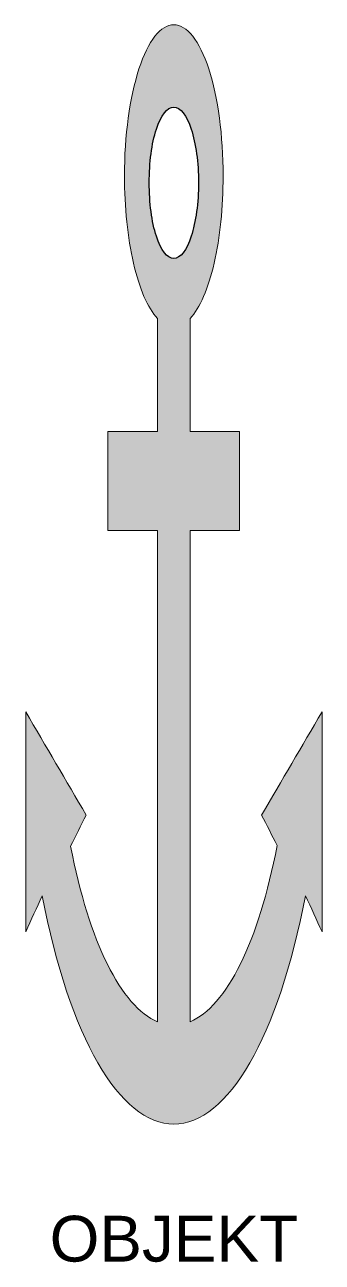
# Model space of a CAD drawing. Header units: metres. Extents: x -0.82 to 0.81, y -0.75 to 6.
import ezdxf
from ezdxf.enums import TextEntityAlignment as Align

# ---------------------------------------------------------------- set-up
doc = ezdxf.new("R2010")
doc.units = ezdxf.units.M
doc.layers.get('Defpoints').update_dxf_attribs({"color": 140, "lineweight": 5})
doc.styles.get("Standard").update_dxf_attribs({"font": 'arial.ttf'})

msp = doc.modelspace()

# ---------------------------------------------------------------- hatches: boundary and pattern name
at = {"lineweight": 0}
h = msp.add_hatch(color=0, dxfattribs=at)
h.dxf.hatch_style = 1
edge = h.paths.add_edge_path()
edge.add_spline(control_points=[(0.4798628051068761, 1.68666228337193), (0.5080796684071345, 1.631286723974998), (0.5362965317075634, 1.575911164578073), (0.5645133950079924, 1.520535605181148)], knot_values=[3, 3, 3, 3, 4, 4, 4, 4], weights=[1, 1, 1, 1], degree=3, periodic=0)
edge.add_spline(control_points=[(0.5645133950079924, 1.520535605181148), (0.4639908437491442, 0.9967603513131635), (0.2883409428913808, 0.6412279689595728), (0.0883540075774647, 0.5586938016438161), (0.0883540075774647, 0.5586938016438161), (0.0883540075774647, 0.5586938016438161), (0.0883540075774647, 0.5586938016438161), (0.08870671822180043, 1.452109840123054), (0.08905942886607932, 2.345525878602295), (0.0894121395103582, 3.238941917081537)], knot_values=[4, 4, 4, 4, 5, 5, 5, 6, 6, 6, 7, 7, 7, 7], weights=[1, 1, 1, 1, 1, 1, 1, 1, 1, 1], degree=3, periodic=0)
edge.add_spline(control_points=[(0.0894121395103582, 3.238941917081537), (0.1793533538049417, 3.238941917081544), (0.269294568099582, 3.238941917081544), (0.3592357823942223, 3.238941917081544)], knot_values=[7, 7, 7, 7, 8, 8, 8, 8], weights=[1, 1, 1, 1], degree=3, periodic=0)
edge.add_spline(control_points=[(0.3592357823942223, 3.238941917081544), (0.3592357823942223, 3.419177050436577), (0.3592357823942223, 3.59941218379161), (0.3592357823942223, 3.779647317146644)], knot_values=[8, 8, 8, 8, 9, 9, 9, 9], weights=[1, 1, 1, 1], degree=3, periodic=0)
edge.add_spline(control_points=[(0.3592357823942223, 3.779647317146644), (0.269294568099582, 3.779647317146644), (0.1793533538049417, 3.779647317146644), (0.08941213951030136, 3.779647317146644)], knot_values=[9, 9, 9, 9, 10, 10, 10, 10], weights=[1, 1, 1, 1], degree=3, periodic=0)
edge.add_spline(control_points=[(0.08941213951030136, 3.779647317146644), (0.0894121395103582, 3.985277622769257), (0.0894121395103582, 4.190907928391873), (0.0894121395103582, 4.396538234014489)], knot_values=[10, 10, 10, 10, 11, 11, 11, 11], weights=[1, 1, 1, 1], degree=3, periodic=0)
edge.add_spline(control_points=[(0.0894121395103582, 4.396538234014489), (0.1423187361542944, 4.452619226457028), (0.187818409267976, 4.558432419744822), (0.2206204991872198, 4.698105834884711)], knot_values=[11, 11, 11, 11, 12, 12, 12, 12], weights=[1, 1, 1, 1], degree=3, periodic=0)
edge.add_spline(control_points=[(0.2206204991872198, 4.698105834884711), (0.2523644571735701, 4.836721100456192), (0.269294568099582, 5.002847849189092), (0.269294568099582, 5.174265169408724)], knot_values=[12, 12, 12, 12, 13, 13, 13, 13], weights=[1, 1, 1, 1], degree=3, periodic=0)
edge.add_spline(control_points=[(0.269294568099582, 5.174265169408724), (0.269294568099582, 5.392240365217116), (0.2407250059119121, 5.602808672766425), (0.1909928050665997, 5.757295970237667)], knot_values=[13, 13, 13, 13, 14, 14, 14, 14], weights=[1, 1, 1, 1], degree=3, periodic=0)
edge.add_spline(control_points=[(0.1909928050665997, 5.757295970237667), (0.1402024722885074, 5.911783126624659), (0.07142389665145288, 5.998549909849583), (-0.000529074784282102, 5.998549909849583)], knot_values=[14, 14, 14, 14, 15, 15, 15, 15], weights=[1, 1, 1, 1], degree=3, periodic=0)
edge.add_spline(control_points=[(-0.000529074784282102, 5.998549909849583), (-0.07142391428706674, 5.998549909849583), (-0.1402024899241781, 5.911783126624659), (-0.1909928227023272, 5.757295970237667)], knot_values=[15, 15, 15, 15, 16, 16, 16, 16], weights=[1, 1, 1, 1], degree=3, periodic=0)
edge.add_spline(control_points=[(-0.1909928227023272, 5.757295970237667), (-0.2417831731159765, 5.602808672766425), (-0.270352717668203, 5.392240365217116), (-0.270352717668203, 5.174265169408724)], knot_values=[16, 16, 16, 16, 17, 17, 17, 17], weights=[1, 1, 1, 1], degree=3, periodic=0)
edge.add_spline(control_points=[(-0.270352717668203, 5.174265169408724), (-0.270352717668203, 5.002847849189092), (-0.2534226243776345, 4.836721100456192), (-0.2206205168228905, 4.698105834884711)], knot_values=[17, 17, 17, 17, 18, 18, 18, 18], weights=[1, 1, 1, 1], degree=3, periodic=0)
edge.add_spline(control_points=[(-0.2206205168228905, 4.698105834884711), (-0.188876558836597, 4.558432419744822), (-0.1433768857228017, 4.452619226457028), (-0.09047028907886556, 4.396538234014496)], knot_values=[18, 18, 18, 18, 19, 19, 19, 19], weights=[1, 1, 1, 1], degree=3, periodic=0)
edge.add_spline(control_points=[(-0.09047028907886556, 4.396538234014496), (-0.09047028907886556, 4.190907928391884), (-0.09047028907886556, 3.985277622769267), (-0.09047028907886556, 3.779647317146651)], knot_values=[20, 20, 20, 20, 21, 21, 21, 21], weights=[1, 1, 1, 1], degree=3, periodic=0)
edge.add_spline(control_points=[(-0.09047028907886556, 3.779647317146651), (-0.1804115033735059, 3.779647317146644), (-0.2703527176681462, 3.779647317146644), (-0.3602939319627865, 3.779647317146644)], knot_values=[21, 21, 21, 21, 22, 22, 22, 22], weights=[1, 1, 1, 1], degree=3, periodic=0)
edge.add_spline(control_points=[(-0.3602939319627865, 3.779647317146644), (-0.3602939319627865, 3.59941218379161), (-0.3602939319627865, 3.419177050436577), (-0.3602939319627865, 3.238941917081544)], knot_values=[22, 22, 22, 22, 23, 23, 23, 23], weights=[1, 1, 1, 1], degree=3, periodic=0)
edge.add_spline(control_points=[(-0.3602939319627865, 3.238941917081544), (-0.2703527176681462, 3.238941917081544), (-0.1804115033735059, 3.238941917081544), (-0.09047028907886556, 3.238941917081544)], knot_values=[23, 23, 23, 23, 24, 24, 24, 24], weights=[1, 1, 1, 1], degree=3, periodic=0)
edge.add_spline(control_points=[(-0.09047028907886556, 3.238941917081544), (-0.09011757843458668, 2.345525878602306), (-0.08976486779030779, 1.452109840123065), (-0.0894121571460289, 0.5586938016438232)], knot_values=[24, 24, 24, 24, 25, 25, 25, 25], weights=[1, 1, 1, 1], degree=3, periodic=0)
edge.add_spline(control_points=[(-0.0894121571460289, 0.5586938016438232), (-0.2883409605271083, 0.6412279689595728), (-0.4639908437492579, 0.9946441756250692), (-0.5645134302792769, 1.516302989271981)], knot_values=[25, 25, 25, 25, 26, 26, 26, 26], weights=[1, 1, 1, 1], degree=3, periodic=0)
edge.add_spline(control_points=[(-0.5645134302792769, 1.516302989271981), (-0.5362965611003858, 1.573089420638635), (-0.5080796919214379, 1.629875852005284), (-0.4798628227424899, 1.686662283371934)], knot_values=[26, 26, 26, 26, 27, 27, 27, 27], weights=[1, 1, 1, 1], degree=3, periodic=0)
edge.add_spline(control_points=[(-0.4798628227424899, 1.686662283371934), (-0.589908549640171, 1.874304381406674), (-0.6999542765379658, 2.061946479441428), (-0.8100000034357606, 2.249588577476182)], knot_values=[27, 27, 27, 27, 28, 28, 28, 28], weights=[1, 1, 1, 1], degree=3, periodic=0)
edge.add_spline(control_points=[(-0.8100000034357606, 2.249588577476182), (-0.8100000034358743, 1.849614700969816), (-0.8100000034358743, 1.44964082446344), (-0.8100000034358743, 1.049666947957064)], knot_values=[28, 28, 28, 28, 29, 29, 29, 29], weights=[1, 1, 1, 1], degree=3, periodic=0)
edge.add_spline(control_points=[(-0.8100000034358743, 1.049666947957064), (-0.7800196104279564, 1.115271151309532), (-0.7500392174200954, 1.18087535466201), (-0.7200588244122343, 1.246479558014489)], knot_values=[29, 29, 29, 29, 30, 30, 30, 30], weights=[1, 1, 1, 1], degree=3, periodic=0)
edge.add_spline(control_points=[(-0.7200588244122343, 1.246479558014489), (-0.5719203185383606, 0.4751012731332693), (-0.2968060159900858, 0), (-0.000529074784282102, 0)], knot_values=[30, 30, 30, 30, 31, 31, 31, 31], weights=[1, 1, 1, 1], degree=3, periodic=0)
edge.add_spline(control_points=[(-0.000529074784282102, 0), (0.296805998354472, 0), (0.5708621513342962, 0.4751012731332693), (0.720058736234563, 1.246479558014489)], knot_values=[31, 31, 31, 31, 32, 32, 32, 32], weights=[1, 1, 1, 1], degree=3, periodic=0)
edge.add_spline(control_points=[(0.720058736234563, 1.246479558014489), (0.7500391586349622, 1.18087535466201), (0.7800195810353614, 1.115271151309532), (0.8100000034357606, 1.049666947957054)], knot_values=[0, 0, 0, 0, 1, 1, 1, 1], weights=[1, 1, 1, 1], degree=3, periodic=0)
edge.add_spline(control_points=[(0.8100000034357606, 1.049666947957054), (0.8100000034357606, 1.44964082446343), (0.8100000034357606, 1.849614700969806), (0.8100000034357606, 2.249588577476182)], knot_values=[1, 1, 1, 1, 2, 2, 2, 2], weights=[1, 1, 1, 1], degree=3, periodic=0)
edge.add_spline(control_points=[(0.8100000034357606, 2.249588577476182), (0.6999542706595037, 2.061946479441438), (0.5899085378831899, 1.874304381406684), (0.4798628051068761, 1.68666228337193)], knot_values=[2, 2, 2, 2, 3, 3, 3, 3], weights=[1, 1, 1, 1], degree=3, periodic=0)
edge = h.paths.add_edge_path(flags=16)
edge.add_spline(control_points=[(0.09470279917471203, 4.845186191190276), (0.07036576471855938, 4.766884410521779), (0.03544741093352854, 4.723501018909314), (-0.000529074784282102, 4.723501018909314), (-0.03650556050214959, 4.723501018909314), (-0.07036578235423008, 4.766884410521779), (-0.09576094874327623, 4.845186191190276)], knot_values=[4, 4, 4, 4, 5, 5, 5, 6, 6, 6, 6], degree=3, periodic=0)
edge.add_spline(control_points=[(-0.09576094874327623, 4.845186191190276), (-0.1211561151323792, 4.922429804654836), (-0.1349118302597674, 5.027184830738687), (-0.1349118302597674, 5.136172437460647)], knot_values=[3, 3, 3, 3, 4, 4, 4, 4], degree=3, periodic=0)
edge.add_spline(control_points=[(-0.1349118302597674, 5.136172437460647), (-0.1349118302597674, 5.246218176115487), (-0.1211561151323792, 5.350973219834874), (-0.09576094874327623, 5.428216868570498), (-0.07036578235423008, 5.505460517306123), (-0.03650556050214959, 5.548843838376452), (-0.000529074784282102, 5.548843838376452), (0.03544741093352854, 5.548843838376452), (0.07036576471855938, 5.505460517306123), (0.09470279917471203, 5.428216868570498)], knot_values=[0, 0, 0, 0, 1, 1, 1, 2, 2, 2, 3, 3, 3, 3], degree=3, periodic=0)
edge.add_spline(control_points=[(0.09470279917471203, 5.428216868570498), (0.120097965563815, 5.350973219834874), (0.1349118126240398, 5.246218176115487), (0.1349118126240398, 5.136172437460647)], knot_values=[7, 7, 7, 7, 8, 8, 8, 8], degree=3, periodic=0)
edge.add_spline(control_points=[(0.1349118126240398, 5.136172437460647), (0.1349118126240398, 5.027184830738687), (0.120097965563815, 4.922429804654836), (0.09470279917471203, 4.845186191190276)], knot_values=[6, 6, 6, 6, 7, 7, 7, 7], degree=3, periodic=0)

# ---------------------------------------------------------------- linework, layer by layer
at = {"color": 0, "lineweight": 0}
msp.add_open_spline([(0.720058736234563, 1.246479558014489), (0.7500391586349622, 1.18087535466201), (0.7800195810353614, 1.115271151309532), (0.8100000034357606, 1.049666947957054), (0.8100000034357606, 1.44964082446343), (0.8100000034357606, 1.849614700969806), (0.8100000034357606, 2.249588577476182), (0.6999542706595037, 2.061946479441438), (0.5899085378831899, 1.874304381406684), (0.4798628051068761, 1.68666228337193), (0.5080796684071345, 1.631286723974998), (0.5362965317075634, 1.575911164578073), (0.5645133950079924, 1.520535605181148), (0.4639908437491442, 0.9967603513131635), (0.2883409428913808, 0.6412279689595728), (0.0883540075774647, 0.5586938016438161), (0.0883540075774647, 0.5586938016438161), (0.0883540075774647, 0.5586938016438161), (0.0883540075774647, 0.5586938016438161), (0.08870671822180043, 1.452109840123054), (0.08905942886607932, 2.345525878602295), (0.0894121395103582, 3.238941917081537), (0.1793533538049417, 3.238941917081544), (0.269294568099582, 3.238941917081544), (0.3592357823942223, 3.238941917081544), (0.3592357823942223, 3.419177050436577), (0.3592357823942223, 3.59941218379161), (0.3592357823942223, 3.779647317146644), (0.269294568099582, 3.779647317146644), (0.1793533538049417, 3.779647317146644), (0.08941213951030136, 3.779647317146644), (0.0894121395103582, 3.985277622769257), (0.0894121395103582, 4.190907928391873), (0.0894121395103582, 4.396538234014489), (0.1423187361542944, 4.452619226457028), (0.187818409267976, 4.558432419744822), (0.2206204991872198, 4.698105834884711), (0.2523644571735701, 4.836721100456192), (0.269294568099582, 5.002847849189092), (0.269294568099582, 5.174265169408724), (0.269294568099582, 5.392240365217116), (0.2407250059119121, 5.602808672766425), (0.1909928050665997, 5.757295970237667), (0.1402024722885074, 5.911783126624659), (0.07142389665145288, 5.998549909849583), (-0.000529074784282102, 5.998549909849583), (-0.07142391428706674, 5.998549909849583), (-0.1402024899241781, 5.911783126624659), (-0.1909928227023272, 5.757295970237667), (-0.2417831731159765, 5.602808672766425), (-0.270352717668203, 5.392240365217116), (-0.270352717668203, 5.174265169408724), (-0.270352717668203, 5.002847849189092), (-0.2534226243776345, 4.836721100456192), (-0.2206205168228905, 4.698105834884711), (-0.188876558836597, 4.558432419744822), (-0.1433768857228017, 4.452619226457028), (-0.09047028907886556, 4.396538234014496), (-0.09047028907886556, 4.396538234014496), (-0.09047028907886556, 4.396538234014496), (-0.09047028907886556, 4.396538234014496), (-0.09047028907886556, 4.190907928391884), (-0.09047028907886556, 3.985277622769267), (-0.09047028907886556, 3.779647317146651), (-0.1804115033735059, 3.779647317146644), (-0.2703527176681462, 3.779647317146644), (-0.3602939319627865, 3.779647317146644), (-0.3602939319627865, 3.59941218379161), (-0.3602939319627865, 3.419177050436577), (-0.3602939319627865, 3.238941917081544), (-0.2703527176681462, 3.238941917081544), (-0.1804115033735059, 3.238941917081544), (-0.09047028907886556, 3.238941917081544), (-0.09011757843458668, 2.345525878602306), (-0.08976486779030779, 1.452109840123065), (-0.0894121571460289, 0.5586938016438232), (-0.2883409605271083, 0.6412279689595728), (-0.4639908437492579, 0.9946441756250692), (-0.5645134302792769, 1.516302989271981), (-0.5362965611003858, 1.573089420638635), (-0.5080796919214379, 1.629875852005284), (-0.4798628227424899, 1.686662283371934), (-0.589908549640171, 1.874304381406674), (-0.6999542765379658, 2.061946479441428), (-0.8100000034357606, 2.249588577476182), (-0.8100000034358743, 1.849614700969816), (-0.8100000034358743, 1.44964082446344), (-0.8100000034358743, 1.049666947957064), (-0.7800196104279564, 1.115271151309532), (-0.7500392174200954, 1.18087535466201), (-0.7200588244122343, 1.246479558014489), (-0.5719203185383606, 0.4751012731332693), (-0.2968060159900858, 0), (-0.000529074784282102, 0), (0.296805998354472, 0), (0.5708621513342962, 0.4751012731332693), (0.720058736234563, 1.246479558014489)], degree=3, knots=[0, 0, 0, 0, 1, 1, 1, 2, 2, 2, 3, 3, 3, 4, 4, 4, 5, 5, 5, 6, 6, 6, 7, 7, 7, 8, 8, 8, 9, 9, 9, 10, 10, 10, 11, 11, 11, 12, 12, 12, 13, 13, 13, 14, 14, 14, 15, 15, 15, 16, 16, 16, 17, 17, 17, 18, 18, 18, 19, 19, 19, 20, 20, 20, 21, 21, 21, 22, 22, 22, 23, 23, 23, 24, 24, 24, 25, 25, 25, 26, 26, 26, 27, 27, 27, 28, 28, 28, 29, 29, 29, 30, 30, 30, 31, 31, 31, 32, 32, 32, 32], dxfattribs=at)
msp.add_open_spline([(0.09470279917471203, 5.428216868570498), (0.07036576471855938, 5.505460517306123), (0.03544741093352854, 5.548843838376452), (-0.000529074784282102, 5.548843838376452), (-0.03650556050214959, 5.548843838376452), (-0.07036578235423008, 5.505460517306123), (-0.09576094874327623, 5.428216868570498), (-0.1211561151323792, 5.350973219834874), (-0.1349118302597674, 5.246218176115487), (-0.1349118302597674, 5.136172437460647), (-0.1349118302597674, 5.027184830738687), (-0.1211561151323792, 4.922429804654836), (-0.09576094874327623, 4.845186191190276), (-0.07036578235423008, 4.766884410521779), (-0.03650556050214959, 4.723501018909314), (-0.000529074784282102, 4.723501018909314), (0.03544741093352854, 4.723501018909314), (0.07036576471855938, 4.766884410521779), (0.09470279917471203, 4.845186191190276), (0.120097965563815, 4.922429804654836), (0.1349118126240398, 5.027184830738687), (0.1349118126240398, 5.136172437460647), (0.1349118126240398, 5.246218176115487), (0.120097965563815, 5.350973219834874), (0.09470279917471203, 5.428216868570498)], degree=3, knots=[0, 0, 0, 0, 1, 1, 1, 2, 2, 2, 3, 3, 3, 4, 4, 4, 5, 5, 5, 6, 6, 6, 7, 7, 7, 8, 8, 8, 8])

# ---------------------------------------------------------------- texts
at = {"layer": 'Defpoints'}
msp.add_attdef('OBJEKT', text='657-89', height=0.25, dxfattribs=at).set_placement((4.440892098500626e-16, -0.4999999999999995), align=Align.TOP_CENTER)

doc.saveas('drawing.dxf')
